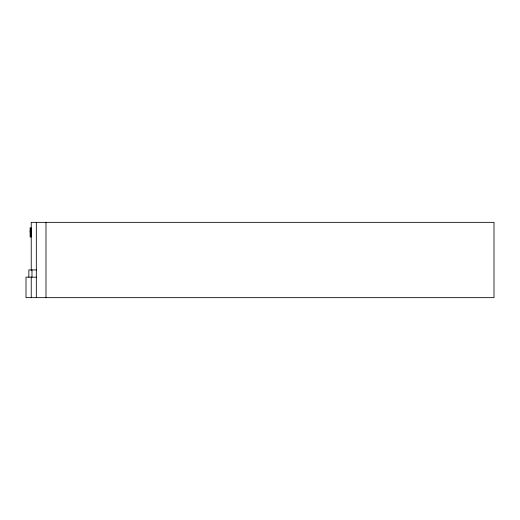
<?xml version="1.0" encoding="UTF-8"?>
<svg xmlns="http://www.w3.org/2000/svg" width="520" height="520" viewBox="0 0 520 520"><rect width="100%" height="100%" fill="white"/><g stroke="black" fill="none" stroke-linecap="round" stroke-linejoin="round"><path stroke-width="0.78" d="M31.232 227.877L30.121 227.877L30.121 228.52M30.121 228.514L31.232 228.514M31.232 229.093L30.121 229.093L30.121 229.73L31.232 229.73M31.232 230.302L30.121 230.302L30.121 230.939L31.232 230.932M30.121 230.867L31.232 230.867M31.232 231.511L30.121 231.511L30.121 232.154L31.232 232.154M30.121 231.621L31.232 231.634M30.121 232.063L31.232 232.063M31.232 232.726L30.121 232.726L30.121 233.363L31.232 233.357M31.232 233.935L30.121 233.935L30.121 234.578L31.232 234.572M31.232 235.15L30.121 235.15L30.121 235.781L31.232 235.781M31.232 236.359L30.121 236.359L30.121 236.99L31.232 236.99M36.328 269.925L28.854 269.925L28.854 277.16M36.328 277.16L26 277.16L26 297.655L494 297.655L494 222.346L31.232 222.346L31.232 270.348M45.988 222.346L45.988 297.655M36.328 222.346L36.328 297.655M31.98 269.925L31.98 277.16M31.369 232.603L31.369 234.806M31.232 277.16L31.232 297.655"/></g></svg>
